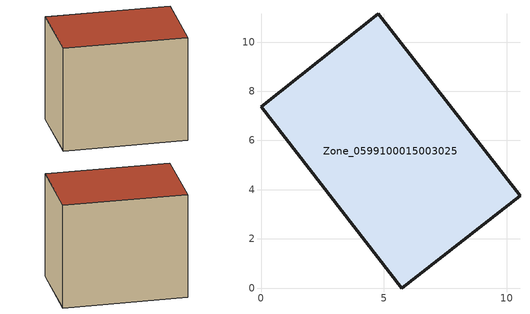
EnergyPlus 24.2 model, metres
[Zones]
Zone_0599100015003025
 floor ground (C_G): 0,7.38 4.78,11.14 10.53,3.74 5.73,0 z0.8
 wall outside (C_F): 4.78,11.14 0,7.38 5.73,0 10.53,3.74 4.78,11.14 z0.8:8.97
 roof outside (C_R): 5.73,0 10.53,3.74 4.78,11.14 0,7.38 z8.97
[BUILDING]
Pand.0599100015003025: North Axis=0; Terrain=City; Loads Convergence Tolerance Value=0.04; Temperature Convergence Tolerance Value=0.4; Solar Distribution=FullExterior; Maximum Number of Warmup Days=25; Minimum Number of Warmup Days=1
[Site:Location]
Rotterdam.The.Hague.AP_ZH_NLD Design_Conditions: Latitude=51.96; Longitude=4.45; Time Zone=1; Elevation=-4.5
[SITE:GROUNDTEMPERATURE:BUILDINGSURFACE]
18, 18, 18, 18, 18, 18, 18, 18, 18, 18, 18, 18
[MATERIAL] Thermal Absorptance=0.9; Solar Absorptance=0.7; Visible Absorptance=0.7
Name | Roughness | Thickness | Conductivity | Density | Specific Heat
G.TC.1975-1991 | MediumSmooth | 0.15 | 0.288461 | 540 | 1210
F.TC.1975-1991 | Rough | 0.3 | 0.230769 | 1920 | 840
R.TC.1975-1991 | MediumRough | 0.2 | 0.153846 | 1500 | 1000
[CONSTRUCTION]
C_G: G.TC.1975-1991
C_F: F.TC.1975-1991
C_R: R.TC.1975-1991
[ZONE]
Zone_0599100015003025: Type=1; Multiplier=1; Ceiling Height=Autocalculate; Volume=Autocalculate; Floor Area=autocalculate; Part of Total Floor Area=Yes
[ZONEINFILTRATION:DESIGNFLOWRATE]
Infil_Zone_0599100015003025: Zone or ZoneList or Space or SpaceList=Zone_0599100015003025; Schedule=AlwaysOn; Design Flow Rate Calculation Method=Flow/Area; Flow Rate per Floor Area=0.003; Constant Term Coefficient=1; Temperature Term Coefficient=0; Velocity Term Coefficient=0; Velocity Squared Term Coefficient=0
[HVACTEMPLATE:ZONE:IDEALLOADSAIRSYSTEM]
Zone_0599100015003025: Maximum Heating Supply Air Temperature=50; Minimum Cooling Supply Air Temperature=13; Maximum Heating Supply Air Humidity Ratio=0.0156; Minimum Cooling Supply Air Humidity Ratio=0.0077; Heating Limit=NoLimit; Cooling Limit=NoLimit; Dehumidification Control Type=ConstantSensibleHeatRatio; Cooling Sensible Heat Ratio=0.7; Dehumidification Setpoint=60; Humidification Control Type=None; Humidification Setpoint=30; Outdoor Air Method=None; Outdoor Air Flow Rate per Person=0.00944; Outdoor Air Flow Rate per Zone Floor Area=0; Outdoor Air Flow Rate per Zone=0; Demand Controlled Ventilation Type=None; Outdoor Air Economizer Type=NoEconomizer; Heat Recovery Type=None; Sensible Heat Recovery Effectiveness=0.7; Latent Heat Recovery Effectiveness=0.65
[ZONECONTROL:THERMOSTAT]
ThermostatControl_Zone_0599100015003025: Zone or ZoneList=Zone_0599100015003025; Control Type Schedule=DualSetpointControlType; Control 1=Thermostat_Zone_0599100015003025; Temperature Difference Between Cutout And Setpoint=0
[THERMOSTATSETPOINT:DUALSETPOINT]
Thermostat_Zone_0599100015003025: Heating Setpoint Temperature Schedule=HeatingSetpoint_Zone_0599100015003025; Cooling Setpoint Temperature Schedule=CoolingSetpoint_Zone_0599100015003025
[SCHEDULE:COMPACT]
HeatingSetpoint_Zone_0599100015003025: Through: 12/31, For: AllDays, Until: 24:00, 21
CoolingSetpoint_Zone_0599100015003025: Through: 12/31, For: AllDays, Until: 24:00, 24
DualSetpointControlType: Through: 12/31, For: AllDays, Until: 24:00, 4
AlwaysOn: Through: 12/31, For: AllDays, Until: 24:00, 1
